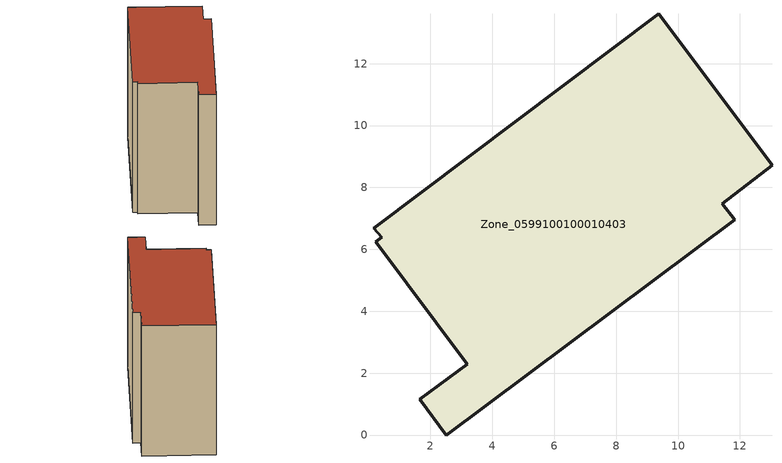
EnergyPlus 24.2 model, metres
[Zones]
Zone_0599100100010403
 floor ground (C_G): 0.24,6.24 0.43,6.39 0.16,6.68 9.38,13.61 13.04,8.71 11.44,7.48 11.82,6.96 2.52,0 1.65,1.15 3.19,2.29 z0
 wall outside (C_F): 1.65,1.15 2.52,0 11.82,6.96 11.44,7.48 13.04,8.71 9.38,13.61 0.16,6.68 0.43,6.39 0.24,6.24 3.19,2.29 1.65,1.15 z0:12.62
 roof outside (C_R): 0.43,6.39 0.24,6.24 3.19,2.29 1.65,1.15 2.52,0 11.82,6.96 11.44,7.48 13.04,8.71 9.38,13.61 0.16,6.68 z12.62
[BUILDING]
Pand.0599100100010403: North Axis=0; Terrain=City; Loads Convergence Tolerance Value=0.04; Temperature Convergence Tolerance Value=0.4; Solar Distribution=FullExterior; Maximum Number of Warmup Days=25; Minimum Number of Warmup Days=1
[Site:Location]
Rotterdam.The.Hague.AP_ZH_NLD Design_Conditions: Latitude=51.96; Longitude=4.45; Time Zone=1; Elevation=-4.5
[SITE:GROUNDTEMPERATURE:BUILDINGSURFACE]
18, 18, 18, 18, 18, 18, 18, 18, 18, 18, 18, 18
[MATERIAL] Thermal Absorptance=0.9; Solar Absorptance=0.7; Visible Absorptance=0.7
Name | Roughness | Thickness | Conductivity | Density | Specific Heat
G.TC.2015-2018 | MediumSmooth | 0.15 | 0.0428571 | 540 | 1210
F.TC.2015-2018 | Rough | 0.3 | 0.0666667 | 1920 | 840
R.TC.2015-2018 | MediumRough | 0.2 | 0.0333333 | 1500 | 1000
[CONSTRUCTION]
C_G: G.TC.2015-2018
C_F: F.TC.2015-2018
C_R: R.TC.2015-2018
[ZONE]
Zone_0599100100010403: Type=1; Multiplier=1; Ceiling Height=Autocalculate; Volume=Autocalculate; Floor Area=autocalculate; Part of Total Floor Area=Yes
[ZONEINFILTRATION:DESIGNFLOWRATE]
Infil_Zone_0599100100010403: Zone or ZoneList or Space or SpaceList=Zone_0599100100010403; Schedule=AlwaysOn; Design Flow Rate Calculation Method=Flow/Area; Flow Rate per Floor Area=0.0015; Constant Term Coefficient=1; Temperature Term Coefficient=0; Velocity Term Coefficient=0; Velocity Squared Term Coefficient=0
[HVACTEMPLATE:ZONE:IDEALLOADSAIRSYSTEM]
Zone_0599100100010403: Maximum Heating Supply Air Temperature=50; Minimum Cooling Supply Air Temperature=13; Maximum Heating Supply Air Humidity Ratio=0.0156; Minimum Cooling Supply Air Humidity Ratio=0.0077; Heating Limit=NoLimit; Cooling Limit=NoLimit; Dehumidification Control Type=ConstantSensibleHeatRatio; Cooling Sensible Heat Ratio=0.7; Dehumidification Setpoint=60; Humidification Control Type=None; Humidification Setpoint=30; Outdoor Air Method=None; Outdoor Air Flow Rate per Person=0.00944; Outdoor Air Flow Rate per Zone Floor Area=0; Outdoor Air Flow Rate per Zone=0; Demand Controlled Ventilation Type=None; Outdoor Air Economizer Type=NoEconomizer; Heat Recovery Type=None; Sensible Heat Recovery Effectiveness=0.7; Latent Heat Recovery Effectiveness=0.65
[ZONECONTROL:THERMOSTAT]
ThermostatControl_Zone_0599100100010403: Zone or ZoneList=Zone_0599100100010403; Control Type Schedule=DualSetpointControlType; Control 1=Thermostat_Zone_0599100100010403; Temperature Difference Between Cutout And Setpoint=0
[THERMOSTATSETPOINT:DUALSETPOINT]
Thermostat_Zone_0599100100010403: Heating Setpoint Temperature Schedule=HeatingSetpoint_Zone_0599100100010403; Cooling Setpoint Temperature Schedule=CoolingSetpoint_Zone_0599100100010403
[SCHEDULE:COMPACT]
HeatingSetpoint_Zone_0599100100010403: Through: 12/31, For: AllDays, Until: 24:00, 21
CoolingSetpoint_Zone_0599100100010403: Through: 12/31, For: AllDays, Until: 24:00, 24
DualSetpointControlType: Through: 12/31, For: AllDays, Until: 24:00, 4
AlwaysOn: Through: 12/31, For: AllDays, Until: 24:00, 1
